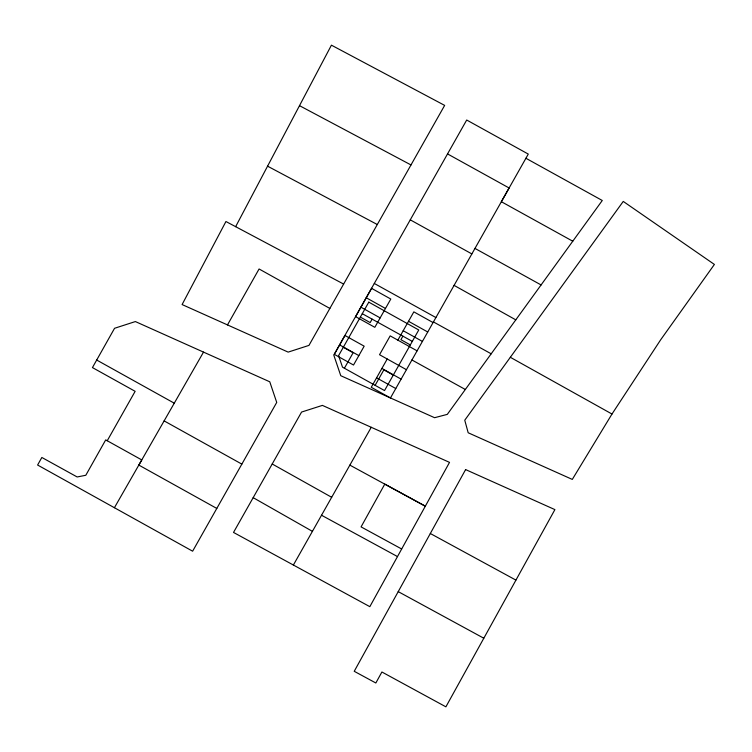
<?xml version="1.0" encoding="UTF-8"?>
<svg xmlns="http://www.w3.org/2000/svg" width="752" height="752" viewBox="0 0 752 752"><rect width="100%" height="100%" fill="white"/><g stroke="black" fill="none" stroke-linecap="round" stroke-linejoin="round"><path stroke-width="1.13" d="M235.639 226.672L331.425 45.167L444.658 105.393L308.959 345.394L288.148 352.115L182.097 304.56L225.938 221.52L343.626 284.068M397.488 556.574L369.834 606.667L233.515 532.435L301.571 412.058L322.401 405.394L449.527 462.377L397.488 556.574L321.518 515.242M216.811 508.446L138.829 465.084L141.78 459.933L105.703 439.892L85.803 475.273L77.155 476.965L41.849 457.47L37.6 465.027L192.625 551.197L276.727 402.423L269.771 381.8L135.369 321.565L114.558 328.286L92.44 367.587L135.144 391.322L107.235 440.747M227.48 324.92L259.083 268.981L329.855 308.433M525.911 158.268L602.277 200.493L447.299 414.371L434.59 417.708L340.769 375.709L333.785 355.104L466.701 120.019L528.28 154.085L390.457 397.968L371.244 387.28L387.224 358.995M344.397 368.226L353.139 352.744L343.307 347.274M372.118 319.139L370.172 322.58L360.349 317.109M397.864 340.148L413.844 311.864L433.049 322.552M375.126 385.334L383.868 369.852L393.277 375.088M402.893 336.172L400.91 339.688L410.319 344.924M293.374 565.043L371.253 427.286M114.407 507.722L203.519 352.105M611.987 414.032L572.3 479.419L468.186 432.767L464.755 420.208L623.248 201.423L714.4 264.441L660.66 339.801L611.987 414.032L510.326 357.294M299.503 105.665L410.987 164.942M267.571 166.173L377.297 224.528M349.859 465.121L425.322 506.19L384.78 484.119L361.073 526.889L401.681 548.998M430.313 533.506L515.872 580.083M398.222 591.627L483.78 638.213M447.534 153.916L509.113 187.991L501.349 201.715L572.77 241.213M474.944 248.404L541.083 284.942M410.272 219.847L471.833 253.903M374.308 283.466L435.878 317.532M433.396 321.912L491.188 353.807M362.276 313.697L412.312 341.38M411.889 359.964L465.328 389.489M366.262 297.773L385.466 308.461M408.515 321.292L427.719 331.98M360.941 307.201L380.145 317.889M403.194 330.72L422.398 341.408M417.078 350.836L390.185 335.871L379.534 354.718L406.428 369.683M339.641 344.914L358.845 355.602M381.894 368.424L401.098 379.111M376.573 377.852L395.778 388.54M96.688 360.029L174.267 403.185M164.124 420.894L241.843 464.116M454.058 285.365L515.787 319.854M272.215 463.993L331.679 497.298M253.18 497.664L312.418 531.354M465.61 469.586L354.23 671.301L375.84 682.995L381.903 671.997L445.898 706.833L554.901 509.612L465.61 469.586M344.971 335.486L334.32 354.342L353.525 365.03L364.175 346.174L344.971 335.486M371.591 288.345L355.611 316.63L374.825 327.317L390.796 299.042L371.591 288.345M368.79 302.154L338.588 355.64L342.498 367.173L384.535 390.57L418.761 329.968L368.79 302.154"/></g></svg>
